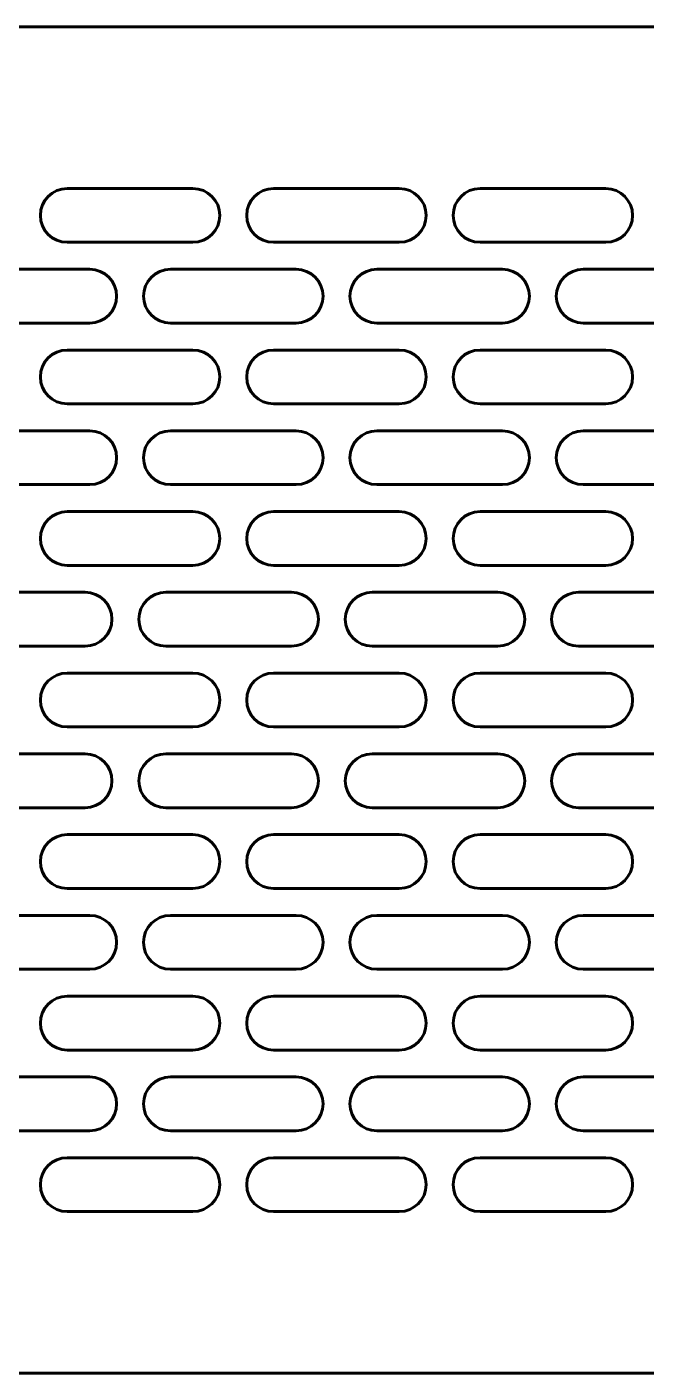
# Model space of a CAD drawing. Header units: millimetres. Extents: x -218 to 987, y 3 to 153.
# Drawn here: x -133.1 to -64.1, y 2.8 to 152.8 of the extents above; entities that cross this region are included whole.
import ezdxf

# ---------------------------------------------------------------- set-up
doc = ezdxf.new("R2010")
doc.units = ezdxf.units.MM
doc.linetypes.add('K5LT_BASIC', pattern=[0])
doc.layers.add('Системный слой', color=7, linetype='Continuous')

# ---------------------------------------------------------------- blocks, each defined once
blk = doc.blocks.new('U0')
at = {"layer": 'Системный слой', "color": 5, "linetype": 'K5LT_BASIC', "lineweight": 60, "true_color": 0x0000ff}
for p, q in [((-218.12, 152.82), (986.88, 152.82)), ((986.88, 2.82), (-218.12, 2.82))]:
    blk.add_line(p, q, dxfattribs=at)
blk = doc.blocks.new('U31')
at = {"layer": 'Системный слой', "color": 5, "linetype": 'K5LT_BASIC', "lineweight": 60, "true_color": 0x0000ff}
for p, q in [((-82.62, 134.82), (-68.62, 134.82)), ((-68.62, 128.82), (-82.62, 128.82))]:
    blk.add_line(p, q, dxfattribs=at)
for centre, start, end in [((-82.62, 131.82), 90, 270), ((-68.62, 131.82), 270, 90)]:
    blk.add_arc(centre, 3, start, end, dxfattribs=at)
blk = doc.blocks.new('U32')
at = {"layer": 'Системный слой', "color": 5, "linetype": 'K5LT_BASIC', "lineweight": 60, "true_color": 0x0000ff}
for p, q in [((-105.62, 134.82), (-91.62, 134.82)), ((-91.62, 128.82), (-105.62, 128.82))]:
    blk.add_line(p, q, dxfattribs=at)
for centre, start, end in [((-105.62, 131.82), 90, 270), ((-91.62, 131.82), 270, 90)]:
    blk.add_arc(centre, 3, start, end, dxfattribs=at)
blk = doc.blocks.new('U33')
at = {"layer": 'Системный слой', "color": 5, "linetype": 'K5LT_BASIC', "lineweight": 60, "true_color": 0x0000ff}
for p, q in [((-128.62, 134.82), (-114.62, 134.82)), ((-114.62, 128.82), (-128.62, 128.82))]:
    blk.add_line(p, q, dxfattribs=at)
for centre, start, end in [((-128.62, 131.82), 90, 270), ((-114.62, 131.82), 270, 90)]:
    blk.add_arc(centre, 3, start, end, dxfattribs=at)
blk = doc.blocks.new('U209')
at = {"layer": 'Системный слой', "color": 5, "linetype": 'K5LT_BASIC', "lineweight": 60, "true_color": 0x0000ff}
for p, q in [((-71.64, 89.82), (-57.64, 89.82)), ((-57.64, 83.82), (-71.64, 83.82))]:
    blk.add_line(p, q, dxfattribs=at)
for centre, start, end in [((-71.64, 86.82), 90, 270), ((-57.64, 86.82), 270, 90)]:
    blk.add_arc(centre, 3, start, end, dxfattribs=at)
blk = doc.blocks.new('U211')
at = {"layer": 'Системный слой', "color": 5, "linetype": 'K5LT_BASIC', "lineweight": 60, "true_color": 0x0000ff}
for p, q in [((-71.12, 107.82), (-57.12, 107.82)), ((-57.12, 101.82), (-71.12, 101.82))]:
    blk.add_line(p, q, dxfattribs=at)
for centre, start, end in [((-71.12, 104.82), 90, 270), ((-57.12, 104.82), 270, 90)]:
    blk.add_arc(centre, 3, start, end, dxfattribs=at)
blk = doc.blocks.new('U213')
at = {"layer": 'Системный слой', "color": 5, "linetype": 'K5LT_BASIC', "lineweight": 60, "true_color": 0x0000ff}
for p, q in [((-71.12, 125.82), (-57.12, 125.82)), ((-57.12, 119.82), (-71.12, 119.82))]:
    blk.add_line(p, q, dxfattribs=at)
for centre, start, end in [((-71.12, 122.82), 90, 270), ((-57.12, 122.82), 270, 90)]:
    blk.add_arc(centre, 3, start, end, dxfattribs=at)
blk = doc.blocks.new('U214')
at = {"layer": 'Системный слой', "color": 5, "linetype": 'K5LT_BASIC', "lineweight": 60, "true_color": 0x0000ff}
for p, q in [((-82.62, 80.82), (-68.62, 80.82)), ((-68.62, 74.82), (-82.62, 74.82))]:
    blk.add_line(p, q, dxfattribs=at)
for centre, start, end in [((-82.62, 77.82), 90, 270), ((-68.62, 77.82), 270, 90)]:
    blk.add_arc(centre, 3, start, end, dxfattribs=at)
blk = doc.blocks.new('U215')
at = {"layer": 'Системный слой', "color": 5, "linetype": 'K5LT_BASIC', "lineweight": 60, "true_color": 0x0000ff}
for p, q in [((-82.62, 98.82), (-68.62, 98.82)), ((-68.62, 92.82), (-82.62, 92.82))]:
    blk.add_line(p, q, dxfattribs=at)
for centre, start, end in [((-82.62, 95.82), 90, 270), ((-68.62, 95.82), 270, 90)]:
    blk.add_arc(centre, 3, start, end, dxfattribs=at)
blk = doc.blocks.new('U216')
at = {"layer": 'Системный слой', "color": 5, "linetype": 'K5LT_BASIC', "lineweight": 60, "true_color": 0x0000ff}
for p, q in [((-82.62, 116.82), (-68.62, 116.82)), ((-68.62, 110.82), (-82.62, 110.82))]:
    blk.add_line(p, q, dxfattribs=at)
for centre, start, end in [((-82.62, 113.82), 90, 270), ((-68.62, 113.82), 270, 90)]:
    blk.add_arc(centre, 3, start, end, dxfattribs=at)
blk = doc.blocks.new('U217')
at = {"layer": 'Системный слой', "color": 5, "linetype": 'K5LT_BASIC', "lineweight": 60, "true_color": 0x0000ff}
for p, q in [((-82.62, 80.82), (-68.62, 80.82)), ((-68.62, 74.82), (-82.62, 74.82))]:
    blk.add_line(p, q, dxfattribs=at)
for centre, start, end in [((-82.62, 77.82), 90, 270), ((-68.62, 77.82), 270, 90)]:
    blk.add_arc(centre, 3, start, end, dxfattribs=at)
blk = doc.blocks.new('U218')
at = {"layer": 'Системный слой', "color": 5, "linetype": 'K5LT_BASIC', "lineweight": 60, "true_color": 0x0000ff}
for p, q in [((-94.64, 89.82), (-80.64, 89.82)), ((-80.64, 83.82), (-94.64, 83.82))]:
    blk.add_line(p, q, dxfattribs=at)
for centre, start, end in [((-94.64, 86.82), 90, 270), ((-80.64, 86.82), 270, 90)]:
    blk.add_arc(centre, 3, start, end, dxfattribs=at)
blk = doc.blocks.new('U219')
at = {"layer": 'Системный слой', "color": 5, "linetype": 'K5LT_BASIC', "lineweight": 60, "true_color": 0x0000ff}
for p, q in [((-82.62, 98.82), (-68.62, 98.82)), ((-68.62, 92.82), (-82.62, 92.82))]:
    blk.add_line(p, q, dxfattribs=at)
for centre, start, end in [((-82.62, 95.82), 90, 270), ((-68.62, 95.82), 270, 90)]:
    blk.add_arc(centre, 3, start, end, dxfattribs=at)
blk = doc.blocks.new('U220')
at = {"layer": 'Системный слой', "color": 5, "linetype": 'K5LT_BASIC', "lineweight": 60, "true_color": 0x0000ff}
for p, q in [((-94.12, 107.82), (-80.12, 107.82)), ((-80.12, 101.82), (-94.12, 101.82))]:
    blk.add_line(p, q, dxfattribs=at)
for centre, start, end in [((-94.12, 104.82), 90, 270), ((-80.12, 104.82), 270, 90)]:
    blk.add_arc(centre, 3, start, end, dxfattribs=at)
blk = doc.blocks.new('U221')
at = {"layer": 'Системный слой', "color": 5, "linetype": 'K5LT_BASIC', "lineweight": 60, "true_color": 0x0000ff}
for p, q in [((-82.62, 116.82), (-68.62, 116.82)), ((-68.62, 110.82), (-82.62, 110.82))]:
    blk.add_line(p, q, dxfattribs=at)
for centre, start, end in [((-82.62, 113.82), 90, 270), ((-68.62, 113.82), 270, 90)]:
    blk.add_arc(centre, 3, start, end, dxfattribs=at)
blk = doc.blocks.new('U222')
at = {"layer": 'Системный слой', "color": 5, "linetype": 'K5LT_BASIC', "lineweight": 60, "true_color": 0x0000ff}
for p, q in [((-94.12, 125.82), (-80.12, 125.82)), ((-80.12, 119.82), (-94.12, 119.82))]:
    blk.add_line(p, q, dxfattribs=at)
for centre, start, end in [((-94.12, 122.82), 90, 270), ((-80.12, 122.82), 270, 90)]:
    blk.add_arc(centre, 3, start, end, dxfattribs=at)
blk = doc.blocks.new('U223')
at = {"layer": 'Системный слой', "color": 5, "linetype": 'K5LT_BASIC', "lineweight": 60, "true_color": 0x0000ff}
for p, q in [((-105.62, 80.82), (-91.62, 80.82)), ((-91.62, 74.82), (-105.62, 74.82))]:
    blk.add_line(p, q, dxfattribs=at)
for centre, start, end in [((-105.62, 77.82), 90, 270), ((-91.62, 77.82), 270, 90)]:
    blk.add_arc(centre, 3, start, end, dxfattribs=at)
blk = doc.blocks.new('U224')
at = {"layer": 'Системный слой', "color": 5, "linetype": 'K5LT_BASIC', "lineweight": 60, "true_color": 0x0000ff}
for p, q in [((-105.62, 98.82), (-91.62, 98.82)), ((-91.62, 92.82), (-105.62, 92.82))]:
    blk.add_line(p, q, dxfattribs=at)
for centre, start, end in [((-105.62, 95.82), 90, 270), ((-91.62, 95.82), 270, 90)]:
    blk.add_arc(centre, 3, start, end, dxfattribs=at)
blk = doc.blocks.new('U225')
at = {"layer": 'Системный слой', "color": 5, "linetype": 'K5LT_BASIC', "lineweight": 60, "true_color": 0x0000ff}
for p, q in [((-105.62, 116.82), (-91.62, 116.82)), ((-91.62, 110.82), (-105.62, 110.82))]:
    blk.add_line(p, q, dxfattribs=at)
for centre, start, end in [((-105.62, 113.82), 90, 270), ((-91.62, 113.82), 270, 90)]:
    blk.add_arc(centre, 3, start, end, dxfattribs=at)
blk = doc.blocks.new('U226')
at = {"layer": 'Системный слой', "color": 5, "linetype": 'K5LT_BASIC', "lineweight": 60, "true_color": 0x0000ff}
for p, q in [((-105.62, 80.82), (-91.62, 80.82)), ((-91.62, 74.82), (-105.62, 74.82))]:
    blk.add_line(p, q, dxfattribs=at)
for centre, start, end in [((-105.62, 77.82), 90, 270), ((-91.62, 77.82), 270, 90)]:
    blk.add_arc(centre, 3, start, end, dxfattribs=at)
blk = doc.blocks.new('U227')
at = {"layer": 'Системный слой', "color": 5, "linetype": 'K5LT_BASIC', "lineweight": 60, "true_color": 0x0000ff}
for p, q in [((-117.64, 89.82), (-103.64, 89.82)), ((-103.64, 83.82), (-117.64, 83.82))]:
    blk.add_line(p, q, dxfattribs=at)
for centre, start, end in [((-117.64, 86.82), 90, 270), ((-103.64, 86.82), 270, 90)]:
    blk.add_arc(centre, 3, start, end, dxfattribs=at)
blk = doc.blocks.new('U228')
at = {"layer": 'Системный слой', "color": 5, "linetype": 'K5LT_BASIC', "lineweight": 60, "true_color": 0x0000ff}
for p, q in [((-105.62, 98.82), (-91.62, 98.82)), ((-91.62, 92.82), (-105.62, 92.82))]:
    blk.add_line(p, q, dxfattribs=at)
for centre, start, end in [((-105.62, 95.82), 90, 270), ((-91.62, 95.82), 270, 90)]:
    blk.add_arc(centre, 3, start, end, dxfattribs=at)
blk = doc.blocks.new('U229')
at = {"layer": 'Системный слой', "color": 5, "linetype": 'K5LT_BASIC', "lineweight": 60, "true_color": 0x0000ff}
for p, q in [((-117.12, 107.82), (-103.12, 107.82)), ((-103.12, 101.82), (-117.12, 101.82))]:
    blk.add_line(p, q, dxfattribs=at)
for centre, start, end in [((-117.12, 104.82), 90, 270), ((-103.12, 104.82), 270, 90)]:
    blk.add_arc(centre, 3, start, end, dxfattribs=at)
blk = doc.blocks.new('U230')
at = {"layer": 'Системный слой', "color": 5, "linetype": 'K5LT_BASIC', "lineweight": 60, "true_color": 0x0000ff}
for p, q in [((-105.62, 116.82), (-91.62, 116.82)), ((-91.62, 110.82), (-105.62, 110.82))]:
    blk.add_line(p, q, dxfattribs=at)
for centre, start, end in [((-105.62, 113.82), 90, 270), ((-91.62, 113.82), 270, 90)]:
    blk.add_arc(centre, 3, start, end, dxfattribs=at)
blk = doc.blocks.new('U231')
at = {"layer": 'Системный слой', "color": 5, "linetype": 'K5LT_BASIC', "lineweight": 60, "true_color": 0x0000ff}
for p, q in [((-117.12, 125.82), (-103.12, 125.82)), ((-103.12, 119.82), (-117.12, 119.82))]:
    blk.add_line(p, q, dxfattribs=at)
for centre, start, end in [((-117.12, 122.82), 90, 270), ((-103.12, 122.82), 270, 90)]:
    blk.add_arc(centre, 3, start, end, dxfattribs=at)
blk = doc.blocks.new('U232')
at = {"layer": 'Системный слой', "color": 5, "linetype": 'K5LT_BASIC', "lineweight": 60, "true_color": 0x0000ff}
for p, q in [((-128.62, 80.82), (-114.62, 80.82)), ((-114.62, 74.82), (-128.62, 74.82))]:
    blk.add_line(p, q, dxfattribs=at)
for centre, start, end in [((-128.62, 77.82), 90, 270), ((-114.62, 77.82), 270, 90)]:
    blk.add_arc(centre, 3, start, end, dxfattribs=at)
blk = doc.blocks.new('U233')
at = {"layer": 'Системный слой', "color": 5, "linetype": 'K5LT_BASIC', "lineweight": 60, "true_color": 0x0000ff}
for p, q in [((-128.62, 98.82), (-114.62, 98.82)), ((-114.62, 92.82), (-128.62, 92.82))]:
    blk.add_line(p, q, dxfattribs=at)
for centre, start, end in [((-128.62, 95.82), 90, 270), ((-114.62, 95.82), 270, 90)]:
    blk.add_arc(centre, 3, start, end, dxfattribs=at)
blk = doc.blocks.new('U234')
at = {"layer": 'Системный слой', "color": 5, "linetype": 'K5LT_BASIC', "lineweight": 60, "true_color": 0x0000ff}
for p, q in [((-128.62, 116.82), (-114.62, 116.82)), ((-114.62, 110.82), (-128.62, 110.82))]:
    blk.add_line(p, q, dxfattribs=at)
for centre, start, end in [((-128.62, 113.82), 90, 270), ((-114.62, 113.82), 270, 90)]:
    blk.add_arc(centre, 3, start, end, dxfattribs=at)
blk = doc.blocks.new('U235')
at = {"layer": 'Системный слой', "color": 5, "linetype": 'K5LT_BASIC', "lineweight": 60, "true_color": 0x0000ff}
for p, q in [((-128.62, 80.82), (-114.62, 80.82)), ((-114.62, 74.82), (-128.62, 74.82))]:
    blk.add_line(p, q, dxfattribs=at)
for centre, start, end in [((-128.62, 77.82), 90, 270), ((-114.62, 77.82), 270, 90)]:
    blk.add_arc(centre, 3, start, end, dxfattribs=at)
blk = doc.blocks.new('U236')
at = {"layer": 'Системный слой', "color": 5, "linetype": 'K5LT_BASIC', "lineweight": 60, "true_color": 0x0000ff}
for p, q in [((-140.64, 89.82), (-126.64, 89.82)), ((-126.64, 83.82), (-140.64, 83.82))]:
    blk.add_line(p, q, dxfattribs=at)
for centre, start, end in [((-140.64, 86.82), 90, 270), ((-126.64, 86.82), 270, 90)]:
    blk.add_arc(centre, 3, start, end, dxfattribs=at)
blk = doc.blocks.new('U237')
at = {"layer": 'Системный слой', "color": 5, "linetype": 'K5LT_BASIC', "lineweight": 60, "true_color": 0x0000ff}
for p, q in [((-128.62, 98.82), (-114.62, 98.82)), ((-114.62, 92.82), (-128.62, 92.82))]:
    blk.add_line(p, q, dxfattribs=at)
for centre, start, end in [((-128.62, 95.82), 90, 270), ((-114.62, 95.82), 270, 90)]:
    blk.add_arc(centre, 3, start, end, dxfattribs=at)
blk = doc.blocks.new('U238')
at = {"layer": 'Системный слой', "color": 5, "linetype": 'K5LT_BASIC', "lineweight": 60, "true_color": 0x0000ff}
for p, q in [((-140.12, 107.82), (-126.12, 107.82)), ((-126.12, 101.82), (-140.12, 101.82))]:
    blk.add_line(p, q, dxfattribs=at)
for centre, start, end in [((-140.12, 104.82), 90, 270), ((-126.12, 104.82), 270, 90)]:
    blk.add_arc(centre, 3, start, end, dxfattribs=at)
blk = doc.blocks.new('U239')
at = {"layer": 'Системный слой', "color": 5, "linetype": 'K5LT_BASIC', "lineweight": 60, "true_color": 0x0000ff}
for p, q in [((-128.62, 116.82), (-114.62, 116.82)), ((-114.62, 110.82), (-128.62, 110.82))]:
    blk.add_line(p, q, dxfattribs=at)
for centre, start, end in [((-128.62, 113.82), 90, 270), ((-114.62, 113.82), 270, 90)]:
    blk.add_arc(centre, 3, start, end, dxfattribs=at)
blk = doc.blocks.new('U240')
at = {"layer": 'Системный слой', "color": 5, "linetype": 'K5LT_BASIC', "lineweight": 60, "true_color": 0x0000ff}
for p, q in [((-140.12, 125.82), (-126.12, 125.82)), ((-126.12, 119.82), (-140.12, 119.82))]:
    blk.add_line(p, q, dxfattribs=at)
for centre, start, end in [((-140.12, 122.82), 90, 270), ((-126.12, 122.82), 270, 90)]:
    blk.add_arc(centre, 3, start, end, dxfattribs=at)
blk = doc.blocks.new('U528')
at = {"layer": 'Системный слой', "color": 5, "linetype": 'K5LT_BASIC', "lineweight": 60, "true_color": 0x0000ff}
for p, q in [((-91.62, 26.82), (-105.62, 26.82)), ((-105.62, 20.82), (-91.62, 20.82))]:
    blk.add_line(p, q, dxfattribs=at)
for centre, start, end in [((-105.62, 23.82), 90, 270), ((-91.62, 23.82), 270, 90)]:
    blk.add_arc(centre, 3, start, end, dxfattribs=at)
blk = doc.blocks.new('U529')
at = {"layer": 'Системный слой', "color": 5, "linetype": 'K5LT_BASIC', "lineweight": 60, "true_color": 0x0000ff}
for p, q in [((-114.62, 26.82), (-128.62, 26.82)), ((-128.62, 20.82), (-114.62, 20.82))]:
    blk.add_line(p, q, dxfattribs=at)
for centre, start, end in [((-128.62, 23.82), 90, 270), ((-114.62, 23.82), 270, 90)]:
    blk.add_arc(centre, 3, start, end, dxfattribs=at)
blk = doc.blocks.new('U533')
at = {"layer": 'Системный слой', "color": 5, "linetype": 'K5LT_BASIC', "lineweight": 60, "true_color": 0x0000ff}
for p, q in [((-91.62, 80.82), (-105.62, 80.82)), ((-105.62, 74.82), (-91.62, 74.82))]:
    blk.add_line(p, q, dxfattribs=at)
for centre, start, end in [((-105.62, 77.82), 90, 270), ((-91.62, 77.82), 270, 90)]:
    blk.add_arc(centre, 3, start, end, dxfattribs=at)
blk = doc.blocks.new('U534')
at = {"layer": 'Системный слой', "color": 5, "linetype": 'K5LT_BASIC', "lineweight": 60, "true_color": 0x0000ff}
for p, q in [((-91.62, 62.82), (-105.62, 62.82)), ((-105.62, 56.82), (-91.62, 56.82))]:
    blk.add_line(p, q, dxfattribs=at)
for centre, start, end in [((-105.62, 59.82), 90, 270), ((-91.62, 59.82), 270, 90)]:
    blk.add_arc(centre, 3, start, end, dxfattribs=at)
blk = doc.blocks.new('U535')
at = {"layer": 'Системный слой', "color": 5, "linetype": 'K5LT_BASIC', "lineweight": 60, "true_color": 0x0000ff}
for p, q in [((-91.62, 44.82), (-105.62, 44.82)), ((-105.62, 38.82), (-91.62, 38.82))]:
    blk.add_line(p, q, dxfattribs=at)
for centre, start, end in [((-105.62, 41.82), 90, 270), ((-91.62, 41.82), 270, 90)]:
    blk.add_arc(centre, 3, start, end, dxfattribs=at)
blk = doc.blocks.new('U536')
at = {"layer": 'Системный слой', "color": 5, "linetype": 'K5LT_BASIC', "lineweight": 60, "true_color": 0x0000ff}
for p, q in [((-91.62, 80.82), (-105.62, 80.82)), ((-105.62, 74.82), (-91.62, 74.82))]:
    blk.add_line(p, q, dxfattribs=at)
for centre, start, end in [((-105.62, 77.82), 90, 270), ((-91.62, 77.82), 270, 90)]:
    blk.add_arc(centre, 3, start, end, dxfattribs=at)
blk = doc.blocks.new('U537')
at = {"layer": 'Системный слой', "color": 5, "linetype": 'K5LT_BASIC', "lineweight": 60, "true_color": 0x0000ff}
for p, q in [((-103.64, 71.82), (-117.64, 71.82)), ((-117.64, 65.82), (-103.64, 65.82))]:
    blk.add_line(p, q, dxfattribs=at)
for centre, start, end in [((-117.64, 68.82), 90, 270), ((-103.64, 68.82), 270, 90)]:
    blk.add_arc(centre, 3, start, end, dxfattribs=at)
blk = doc.blocks.new('U538')
at = {"layer": 'Системный слой', "color": 5, "linetype": 'K5LT_BASIC', "lineweight": 60, "true_color": 0x0000ff}
for p, q in [((-91.62, 62.82), (-105.62, 62.82)), ((-105.62, 56.82), (-91.62, 56.82))]:
    blk.add_line(p, q, dxfattribs=at)
for centre, start, end in [((-105.62, 59.82), 90, 270), ((-91.62, 59.82), 270, 90)]:
    blk.add_arc(centre, 3, start, end, dxfattribs=at)
blk = doc.blocks.new('U539')
at = {"layer": 'Системный слой', "color": 5, "linetype": 'K5LT_BASIC', "lineweight": 60, "true_color": 0x0000ff}
for p, q in [((-103.12, 53.82), (-117.12, 53.82)), ((-117.12, 47.82), (-103.12, 47.82))]:
    blk.add_line(p, q, dxfattribs=at)
for centre, start, end in [((-117.12, 50.82), 90, 270), ((-103.12, 50.82), 270, 90)]:
    blk.add_arc(centre, 3, start, end, dxfattribs=at)
blk = doc.blocks.new('U540')
at = {"layer": 'Системный слой', "color": 5, "linetype": 'K5LT_BASIC', "lineweight": 60, "true_color": 0x0000ff}
for p, q in [((-91.62, 44.82), (-105.62, 44.82)), ((-105.62, 38.82), (-91.62, 38.82))]:
    blk.add_line(p, q, dxfattribs=at)
for centre, start, end in [((-105.62, 41.82), 90, 270), ((-91.62, 41.82), 270, 90)]:
    blk.add_arc(centre, 3, start, end, dxfattribs=at)
blk = doc.blocks.new('U541')
at = {"layer": 'Системный слой', "color": 5, "linetype": 'K5LT_BASIC', "lineweight": 60, "true_color": 0x0000ff}
for p, q in [((-103.12, 35.82), (-117.12, 35.82)), ((-117.12, 29.82), (-103.12, 29.82))]:
    blk.add_line(p, q, dxfattribs=at)
for centre, start, end in [((-117.12, 32.82), 90, 270), ((-103.12, 32.82), 270, 90)]:
    blk.add_arc(centre, 3, start, end, dxfattribs=at)
blk = doc.blocks.new('U542')
at = {"layer": 'Системный слой', "color": 5, "linetype": 'K5LT_BASIC', "lineweight": 60, "true_color": 0x0000ff}
for p, q in [((-114.62, 80.82), (-128.62, 80.82)), ((-128.62, 74.82), (-114.62, 74.82))]:
    blk.add_line(p, q, dxfattribs=at)
for centre, start, end in [((-128.62, 77.82), 90, 270), ((-114.62, 77.82), 270, 90)]:
    blk.add_arc(centre, 3, start, end, dxfattribs=at)
blk = doc.blocks.new('U543')
at = {"layer": 'Системный слой', "color": 5, "linetype": 'K5LT_BASIC', "lineweight": 60, "true_color": 0x0000ff}
for p, q in [((-114.62, 62.82), (-128.62, 62.82)), ((-128.62, 56.82), (-114.62, 56.82))]:
    blk.add_line(p, q, dxfattribs=at)
for centre, start, end in [((-128.62, 59.82), 90, 270), ((-114.62, 59.82), 270, 90)]:
    blk.add_arc(centre, 3, start, end, dxfattribs=at)
blk = doc.blocks.new('U544')
at = {"layer": 'Системный слой', "color": 5, "linetype": 'K5LT_BASIC', "lineweight": 60, "true_color": 0x0000ff}
for p, q in [((-114.62, 44.82), (-128.62, 44.82)), ((-128.62, 38.82), (-114.62, 38.82))]:
    blk.add_line(p, q, dxfattribs=at)
for centre, start, end in [((-128.62, 41.82), 90, 270), ((-114.62, 41.82), 270, 90)]:
    blk.add_arc(centre, 3, start, end, dxfattribs=at)
blk = doc.blocks.new('U545')
at = {"layer": 'Системный слой', "color": 5, "linetype": 'K5LT_BASIC', "lineweight": 60, "true_color": 0x0000ff}
for p, q in [((-114.62, 80.82), (-128.62, 80.82)), ((-128.62, 74.82), (-114.62, 74.82))]:
    blk.add_line(p, q, dxfattribs=at)
for centre, start, end in [((-128.62, 77.82), 90, 270), ((-114.62, 77.82), 270, 90)]:
    blk.add_arc(centre, 3, start, end, dxfattribs=at)
blk = doc.blocks.new('U546')
at = {"layer": 'Системный слой', "color": 5, "linetype": 'K5LT_BASIC', "lineweight": 60, "true_color": 0x0000ff}
for p, q in [((-126.64, 71.82), (-140.64, 71.82)), ((-140.64, 65.82), (-126.64, 65.82))]:
    blk.add_line(p, q, dxfattribs=at)
for centre, start, end in [((-140.64, 68.82), 90, 270), ((-126.64, 68.82), 270, 90)]:
    blk.add_arc(centre, 3, start, end, dxfattribs=at)
blk = doc.blocks.new('U547')
at = {"layer": 'Системный слой', "color": 5, "linetype": 'K5LT_BASIC', "lineweight": 60, "true_color": 0x0000ff}
for p, q in [((-114.62, 62.82), (-128.62, 62.82)), ((-128.62, 56.82), (-114.62, 56.82))]:
    blk.add_line(p, q, dxfattribs=at)
for centre, start, end in [((-128.62, 59.82), 90, 270), ((-114.62, 59.82), 270, 90)]:
    blk.add_arc(centre, 3, start, end, dxfattribs=at)
blk = doc.blocks.new('U548')
at = {"layer": 'Системный слой', "color": 5, "linetype": 'K5LT_BASIC', "lineweight": 60, "true_color": 0x0000ff}
for p, q in [((-126.12, 53.82), (-140.12, 53.82)), ((-140.12, 47.82), (-126.12, 47.82))]:
    blk.add_line(p, q, dxfattribs=at)
for centre, start, end in [((-140.12, 50.82), 90, 270), ((-126.12, 50.82), 270, 90)]:
    blk.add_arc(centre, 3, start, end, dxfattribs=at)
blk = doc.blocks.new('U549')
at = {"layer": 'Системный слой', "color": 5, "linetype": 'K5LT_BASIC', "lineweight": 60, "true_color": 0x0000ff}
for p, q in [((-114.62, 44.82), (-128.62, 44.82)), ((-128.62, 38.82), (-114.62, 38.82))]:
    blk.add_line(p, q, dxfattribs=at)
for centre, start, end in [((-128.62, 41.82), 90, 270), ((-114.62, 41.82), 270, 90)]:
    blk.add_arc(centre, 3, start, end, dxfattribs=at)
blk = doc.blocks.new('U550')
at = {"layer": 'Системный слой', "color": 5, "linetype": 'K5LT_BASIC', "lineweight": 60, "true_color": 0x0000ff}
for p, q in [((-126.12, 35.82), (-140.12, 35.82)), ((-140.12, 29.82), (-126.12, 29.82))]:
    blk.add_line(p, q, dxfattribs=at)
for centre, start, end in [((-140.12, 32.82), 90, 270), ((-126.12, 32.82), 270, 90)]:
    blk.add_arc(centre, 3, start, end, dxfattribs=at)
blk = doc.blocks.new('U592')
at = {"layer": 'Системный слой', "color": 5, "linetype": 'K5LT_BASIC', "lineweight": 60, "true_color": 0x0000ff}
for p, q in [((-68.62, 26.82), (-82.62, 26.82)), ((-82.62, 20.82), (-68.62, 20.82))]:
    blk.add_line(p, q, dxfattribs=at)
for centre, start, end in [((-82.62, 23.82), 90, 270), ((-68.62, 23.82), 270, 90)]:
    blk.add_arc(centre, 3, start, end, dxfattribs=at)
blk = doc.blocks.new('U759')
at = {"layer": 'Системный слой', "color": 5, "linetype": 'K5LT_BASIC', "lineweight": 60, "true_color": 0x0000ff}
for p, q in [((-57.64, 71.82), (-71.64, 71.82)), ((-71.64, 65.82), (-57.64, 65.82))]:
    blk.add_line(p, q, dxfattribs=at)
for centre, start, end in [((-71.64, 68.82), 90, 270), ((-57.64, 68.82), 270, 90)]:
    blk.add_arc(centre, 3, start, end, dxfattribs=at)
blk = doc.blocks.new('U761')
at = {"layer": 'Системный слой', "color": 5, "linetype": 'K5LT_BASIC', "lineweight": 60, "true_color": 0x0000ff}
for p, q in [((-57.12, 53.82), (-71.12, 53.82)), ((-71.12, 47.82), (-57.12, 47.82))]:
    blk.add_line(p, q, dxfattribs=at)
for centre, start, end in [((-71.12, 50.82), 90, 270), ((-57.12, 50.82), 270, 90)]:
    blk.add_arc(centre, 3, start, end, dxfattribs=at)
blk = doc.blocks.new('U763')
at = {"layer": 'Системный слой', "color": 5, "linetype": 'K5LT_BASIC', "lineweight": 60, "true_color": 0x0000ff}
for p, q in [((-57.12, 35.82), (-71.12, 35.82)), ((-71.12, 29.82), (-57.12, 29.82))]:
    blk.add_line(p, q, dxfattribs=at)
for centre, start, end in [((-71.12, 32.82), 90, 270), ((-57.12, 32.82), 270, 90)]:
    blk.add_arc(centre, 3, start, end, dxfattribs=at)
blk = doc.blocks.new('U764')
at = {"layer": 'Системный слой', "color": 5, "linetype": 'K5LT_BASIC', "lineweight": 60, "true_color": 0x0000ff}
for p, q in [((-68.62, 80.82), (-82.62, 80.82)), ((-82.62, 74.82), (-68.62, 74.82))]:
    blk.add_line(p, q, dxfattribs=at)
for centre, start, end in [((-82.62, 77.82), 90, 270), ((-68.62, 77.82), 270, 90)]:
    blk.add_arc(centre, 3, start, end, dxfattribs=at)
blk = doc.blocks.new('U765')
at = {"layer": 'Системный слой', "color": 5, "linetype": 'K5LT_BASIC', "lineweight": 60, "true_color": 0x0000ff}
for p, q in [((-68.62, 62.82), (-82.62, 62.82)), ((-82.62, 56.82), (-68.62, 56.82))]:
    blk.add_line(p, q, dxfattribs=at)
for centre, start, end in [((-82.62, 59.82), 90, 270), ((-68.62, 59.82), 270, 90)]:
    blk.add_arc(centre, 3, start, end, dxfattribs=at)
blk = doc.blocks.new('U766')
at = {"layer": 'Системный слой', "color": 5, "linetype": 'K5LT_BASIC', "lineweight": 60, "true_color": 0x0000ff}
for p, q in [((-68.62, 44.82), (-82.62, 44.82)), ((-82.62, 38.82), (-68.62, 38.82))]:
    blk.add_line(p, q, dxfattribs=at)
for centre, start, end in [((-82.62, 41.82), 90, 270), ((-68.62, 41.82), 270, 90)]:
    blk.add_arc(centre, 3, start, end, dxfattribs=at)
blk = doc.blocks.new('U767')
at = {"layer": 'Системный слой', "color": 5, "linetype": 'K5LT_BASIC', "lineweight": 60, "true_color": 0x0000ff}
for p, q in [((-68.62, 80.82), (-82.62, 80.82)), ((-82.62, 74.82), (-68.62, 74.82))]:
    blk.add_line(p, q, dxfattribs=at)
for centre, start, end in [((-82.62, 77.82), 90, 270), ((-68.62, 77.82), 270, 90)]:
    blk.add_arc(centre, 3, start, end, dxfattribs=at)
blk = doc.blocks.new('U768')
at = {"layer": 'Системный слой', "color": 5, "linetype": 'K5LT_BASIC', "lineweight": 60, "true_color": 0x0000ff}
for p, q in [((-80.64, 71.82), (-94.64, 71.82)), ((-94.64, 65.82), (-80.64, 65.82))]:
    blk.add_line(p, q, dxfattribs=at)
for centre, start, end in [((-94.64, 68.82), 90, 270), ((-80.64, 68.82), 270, 90)]:
    blk.add_arc(centre, 3, start, end, dxfattribs=at)
blk = doc.blocks.new('U769')
at = {"layer": 'Системный слой', "color": 5, "linetype": 'K5LT_BASIC', "lineweight": 60, "true_color": 0x0000ff}
for p, q in [((-68.62, 62.82), (-82.62, 62.82)), ((-82.62, 56.82), (-68.62, 56.82))]:
    blk.add_line(p, q, dxfattribs=at)
for centre, start, end in [((-82.62, 59.82), 90, 270), ((-68.62, 59.82), 270, 90)]:
    blk.add_arc(centre, 3, start, end, dxfattribs=at)
blk = doc.blocks.new('U770')
at = {"layer": 'Системный слой', "color": 5, "linetype": 'K5LT_BASIC', "lineweight": 60, "true_color": 0x0000ff}
for p, q in [((-80.12, 53.82), (-94.12, 53.82)), ((-94.12, 47.82), (-80.12, 47.82))]:
    blk.add_line(p, q, dxfattribs=at)
for centre, start, end in [((-94.12, 50.82), 90, 270), ((-80.12, 50.82), 270, 90)]:
    blk.add_arc(centre, 3, start, end, dxfattribs=at)
blk = doc.blocks.new('U771')
at = {"layer": 'Системный слой', "color": 5, "linetype": 'K5LT_BASIC', "lineweight": 60, "true_color": 0x0000ff}
for p, q in [((-68.62, 44.82), (-82.62, 44.82)), ((-82.62, 38.82), (-68.62, 38.82))]:
    blk.add_line(p, q, dxfattribs=at)
for centre, start, end in [((-82.62, 41.82), 90, 270), ((-68.62, 41.82), 270, 90)]:
    blk.add_arc(centre, 3, start, end, dxfattribs=at)
blk = doc.blocks.new('U772')
at = {"layer": 'Системный слой', "color": 5, "linetype": 'K5LT_BASIC', "lineweight": 60, "true_color": 0x0000ff}
for p, q in [((-80.12, 35.82), (-94.12, 35.82)), ((-94.12, 29.82), (-80.12, 29.82))]:
    blk.add_line(p, q, dxfattribs=at)
for centre, start, end in [((-94.12, 32.82), 90, 270), ((-80.12, 32.82), 270, 90)]:
    blk.add_arc(centre, 3, start, end, dxfattribs=at)

msp = doc.modelspace()

# ---------------------------------------------------------------- block references
at = {"layer": 'Системный слой'}
for name in ['U0', 'U33', 'U32', 'U31', 'U240', 'U231', 'U222', 'U213', 'U234', 'U239', 'U225', 'U230', 'U216', 'U221', 'U238', 'U229', 'U220', 'U211', 'U233', 'U237', 'U224', 'U228', 'U215', 'U219', 'U236', 'U227', 'U218', 'U209', 'U232', 'U235', 'U542', 'U545', 'U223', 'U226', 'U533', 'U536', 'U214', 'U217', 'U764', 'U767', 'U546', 'U537', 'U768', 'U759', 'U543', 'U547', 'U534', 'U538', 'U765', 'U769', 'U548', 'U539', 'U770', 'U761', 'U544', 'U549', 'U535', 'U540', 'U766', 'U771', 'U550', 'U541', 'U772', 'U763', 'U529', 'U528', 'U592']:
    msp.add_blockref(name, (0, 0), dxfattribs=at)

doc.saveas('drawing.dxf')
